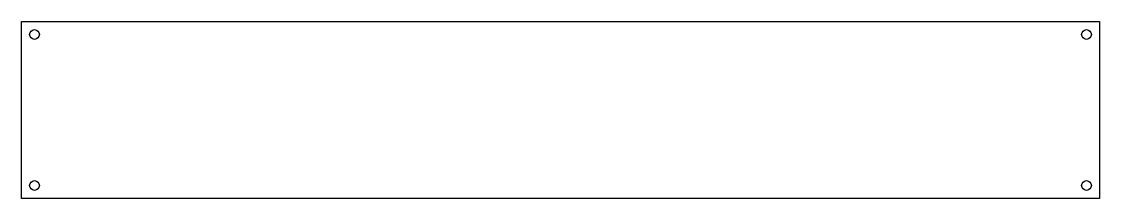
# Model space of a CAD drawing. Header units: millimetres. Extents: x 0 to 500, y -82 to 0.
import ezdxf

# ---------------------------------------------------------------- set-up
doc = ezdxf.new("R2010")
doc.units = ezdxf.units.MM

msp = doc.modelspace()

# ---------------------------------------------------------------- linework, layer by layer
at = {"color": 7, "linetype": 'Continuous', "lineweight": 25}
for p, q in [((0, -82), (0, 0)), ((0, 0), (500, 0)), ((500, 0), (500, -82)), ((500, -82), (0, -82))]:
    msp.add_line(p, q, dxfattribs=at)
for centre in [(6, -6), (494, -6), (6, -76), (494, -76)]:
    msp.add_circle(centre, 2.25, dxfattribs=at)

doc.saveas('drawing.dxf')
